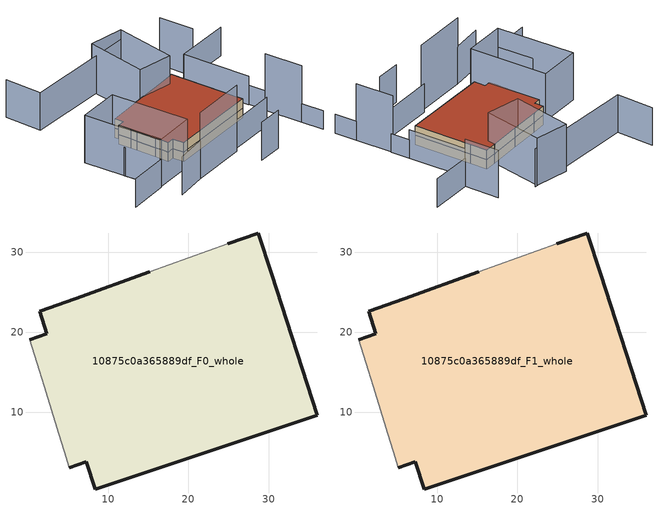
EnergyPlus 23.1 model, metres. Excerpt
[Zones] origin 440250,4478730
10875c0a365889df_F0_whole
 floor ground (EU_floor_Construction): 28.75,32.4 30.41,27.27 36.11,9.64 8.4,0.43 7.27,3.81 5.14,3.09 4.48,5.16 3.82,7.32 1.99,13.25 1.37,15.25 0.17,19.08 2.33,19.83 1.44,22.6 5.87,24.2 15.16,27.53 24.92,31.04 z0
 wall outside (EU_wall_Construction): 15.16,27.53 5.87,24.2 1.44,22.6 2.33,19.83 0.17,19.08 / 5.14,3.09 7.27,3.81 8.4,0.43 36.11,9.64 30.41,27.27 28.75,32.4 24.92,31.04 z0:3
 wall adiabatic (EU_wall_Construction): 24.92,31.04 15.16,27.53 / 0.17,19.08 1.37,15.25 1.99,13.25 3.82,7.32 4.48,5.16 5.14,3.09 z0:3
10875c0a365889df_F1_whole
 floor to 10875c0a365889df_F0_whole (EU_floor_Construction): 28.75,32.4 30.41,27.27 36.11,9.64 8.4,0.43 7.27,3.81 5.14,3.09 4.48,5.16 3.82,7.32 1.99,13.25 1.37,15.25 0.17,19.08 2.33,19.83 1.44,22.6 5.87,24.2 15.16,27.53 24.92,31.04 z3
 wall outside (EU_wall_Construction): 15.16,27.53 5.87,24.2 1.44,22.6 2.33,19.83 0.17,19.08 / 5.14,3.09 7.27,3.81 8.4,0.43 36.11,9.64 30.41,27.27 28.75,32.4 24.92,31.04 z3:6
 wall adiabatic (EU_wall_Construction): 24.92,31.04 15.16,27.53 / 0.17,19.08 1.37,15.25 1.99,13.25 3.82,7.32 4.48,5.16 5.14,3.09 z3:6
 roof outside (EU_roof_Construction): 36.11,9.64 30.41,27.27 28.75,32.4 24.92,31.04 15.16,27.53 5.87,24.2 1.44,22.6 2.33,19.83 0.17,19.08 1.37,15.25 1.99,13.25 3.82,7.32 4.48,5.16 5.14,3.09 7.27,3.81 8.4,0.43 z6
shading: -3.02,-13.69 6.39,-9.72 / 25.93,-12 33.68,-9.49 / 24.04,48.14 -12.34,38.34 / -12.34,38.34 -15.4,49.73 z0:12; 6.39,-9.72 23.54,-3.93 z0:21; -9.2,4.37 -5.15,-6.93 / -5.15,-6.93 -17.41,-11.33 / 41.83,14.48 35.1,34.91 / 35.1,34.91 52.26,40.57 / 23.13,-2.97 38.7,2.15 z0:9; 39.28,36.26 35.83,46.71 / -5.34,-6.78 -13.47,16.68 / -13.47,16.68 -0.51,21.17 / -0.51,21.17 7.62,-2.29 / 7.62,-2.29 -5.34,-6.78 / 23.19,47.94 25.19,28.56 / 25.19,28.56 14.1,27.42 / 14.1,27.42 12.1,46.79 / 12.1,46.79 23.19,47.94 z0:15; 49.67,-8.92 47.39,-2.27 / 43.9,8.96 42.04,14.57 z0:6; 47.39,-2.27 43.58,9.16 z0:18
[Building]
EU S2 Campaign: North Axis=0; Terrain=City; Solar Distribution=FullExterior
[Site:Location]
Madrid: Latitude=40.5; Longitude=-3.5; Time Zone=1; Elevation=609
[SizingPeriod:WeatherFileDays]
AnnualSizingPeriod: Begin Month=1; Begin Day of Month=1; End Month=12; End Day of Month=31; Day of Week for Start Day=Monday; Use Weather File Daylight Saving Period=No; Use Weather File Rain and Snow Indicators=No
[MATERIAL]
EU_InternalMass_Material: Roughness=MediumRough; Thickness=0.1; Conductivity=1; Density=1800; Specific Heat=900; Thermal Absorptance=0.9; Solar Absorptance=0.7; Visible Absorptance=0.7
[MATERIAL:NOMASS] Roughness=MediumRough; Thermal Absorptance=0.9; Solar Absorptance=0.7; Visible Absorptance=0.7
Name | Thermal Resistance
EU_wall_NoMass | 0.419739
EU_roof_NoMass | 0.352165
EU_floor_NoMass | 0.608284
[CONSTRUCTION]
EU_wall_Construction: EU_wall_NoMass
EU_roof_Construction: EU_roof_NoMass
EU_floor_Construction: EU_floor_NoMass
EU_InternalMass_Construction: EU_InternalMass_Material
[ZONE] Type=1; Multiplier=1; Ceiling Height=autocalculate; Floor Area=autocalculate; Part of Total Floor Area=Yes
Name | Volume
10875c0a365889df_F0_whole | 2174.04
10875c0a365889df_F1_whole | 2174.05
[INTERNALMASS] Construction=EU_InternalMass_Construction; Surface Area=629.833
Name | Zone or ZoneList
10875c0a365889df_F0_whole_EU_InternalMass | 10875c0a365889df_F0_whole
10875c0a365889df_F1_whole_EU_InternalMass | 10875c0a365889df_F1_whole
[OTHEREQUIPMENT] Fuel Type=Electricity; Design Level Calculation Method=Watts/Area; Power per Zone Floor Area=1; Fraction Latent=0; Fraction Radiant=0; Fraction Lost=0; Carbon Dioxide Generation Rate=0; EndUse Subcategory=EU_Step8_InternalGains
Name | Zone or ZoneList or Space or SpaceList | Schedule
EU_Step8_InternalGain_10875c0a365889df_F0_whole_f000 | 10875c0a365889df_F0_whole | EU_Step8_GainSchedule_10875c0a365889df_F0_whole_f000
EU_Step8_InternalGain_10875c0a365889df_F1_whole_f000 | 10875c0a365889df_F1_whole | EU_Step8_GainSchedule_10875c0a365889df_F1_whole_f000
[ZONEVENTILATION:DESIGNFLOWRATE] Schedule=EU_AlwaysOn; Design Flow Rate Calculation Method=AirChanges/Hour; Air Changes per Hour=0.703302; Ventilation Type=Natural; Fan Pressure Rise=0; Fan Total Efficiency=1; Constant Term Coefficient=1; Temperature Term Coefficient=0; Velocity Term Coefficient=0; Velocity Squared Term Coefficient=0; Minimum Indoor Temperature=-100; Maximum Indoor Temperature=100; Delta Temperature=-100; Minimum Outdoor Temperature=-100; Maximum Outdoor Temperature=100; Maximum Wind Speed=40
Name | Zone or ZoneList or Space or SpaceList
EU_ConstantAir_10875c0a365889df_F0_whole | 10875c0a365889df_F0_whole
EU_ConstantAir_10875c0a365889df_F1_whole | 10875c0a365889df_F1_whole
[HVACTEMPLATE:THERMOSTAT] Constant Heating Setpoint=20; Constant Cooling Setpoint=50
EU_HeatOnly_10875c0a365889df_F0_whole; EU_HeatOnly_10875c0a365889df_F1_whole
[HVACTEMPLATE:ZONE:IDEALLOADSAIRSYSTEM] System Availability Schedule=EU_AlwaysOn; Maximum Heating Supply Air Temperature=50; Minimum Cooling Supply Air Temperature=13; Maximum Heating Supply Air Humidity Ratio=0.0156; Minimum Cooling Supply Air Humidity Ratio=0.0077; Heating Limit=NoLimit; Cooling Limit=NoLimit; Heating Availability Schedule=EU_AlwaysOn; Cooling Availability Schedule=EU_CoolingOff; Dehumidification Control Type=ConstantSensibleHeatRatio; Cooling Sensible Heat Ratio=0.7; Dehumidification Setpoint=60; Humidification Control Type=None; Humidification Setpoint=30; Outdoor Air Method=None; Outdoor Air Flow Rate per Person=0.00944; Outdoor Air Flow Rate per Zone Floor Area=0; Outdoor Air Flow Rate per Zone=0; Demand Controlled Ventilation Type=None; Outdoor Air Economizer Type=NoEconomizer; Heat Recovery Type=None; Sensible Heat Recovery Effectiveness=0.7; Latent Heat Recovery Effectiveness=0.65
Name | Template Thermostat
10875c0a365889df_F0_whole | EU_HeatOnly_10875c0a365889df_F0_whole
10875c0a365889df_F1_whole | EU_HeatOnly_10875c0a365889df_F1_whole
[SIZING:ZONE] Zone Cooling Design Supply Air Temperature Input Method=SupplyAirTemperature; Zone Cooling Design Supply Air Temperature=13; Zone Heating Design Supply Air Temperature Input Method=SupplyAirTemperature; Zone Heating Design Supply Air Temperature=50; Zone Cooling Design Supply Air Humidity Ratio=0.008; Zone Heating Design Supply Air Humidity Ratio=0.008; Cooling Design Air Flow Method=DesignDay; Cooling Design Air Flow Rate=0; Cooling Minimum Air Flow per Zone Floor Area=0.000762; Cooling Minimum Air Flow=0; Cooling Minimum Air Flow Fraction=0.2; Heating Design Air Flow Method=DesignDay; Heating Design Air Flow Rate=0; Heating Maximum Air Flow per Zone Floor Area=0.002032; Heating Maximum Air Flow=0.141576; Heating Maximum Air Flow Fraction=0.3; Account for Dedicated Outdoor Air System=No; Dedicated Outdoor Air System Control Strategy=NeutralSupplyAir; Dedicated Outdoor Air Low Setpoint Temperature for Design=autosize; Dedicated Outdoor Air High Setpoint Temperature for Design=autosize; Zone Load Sizing Method=Sensible Load Only No Latent Load; Zone Latent Cooling Design Supply Air Humidity Ratio Input Method=HumidityRatioDifference; Zone Cooling Design Supply Air Humidity Ratio Difference=0.005; Zone Latent Heating Design Supply Air Humidity Ratio Input Method=HumidityRatioDifference; Zone Humidification Design Supply Air Humidity Ratio Difference=0.005
10875c0a365889df_F0_whole; 10875c0a365889df_F1_whole
[SCHEDULE:CONSTANT]
Name | Hourly Value
EU_AlwaysOn | 1
EU_CoolingOff | 0
[SCHEDULE:FILE] Column Number=1; Rows to Skip at Top=0; Number of Hours of Data=8760; Column Separator=Comma; Interpolate to Timestep=No; Minutes per Item=60; Adjust Schedule for Daylight Savings=Yes
Name | File
EU_Step8_GainSchedule_10875c0a365889df_F0_whole_f000 | ../../schedules/10875c0a365889df/10875c0a365889df_F0_whole_f000_gain.csv
EU_Step8_GainSchedule_10875c0a365889df_F1_whole_f000 | ../../schedules/10875c0a365889df/10875c0a365889df_F1_whole_f000_gain.csv
